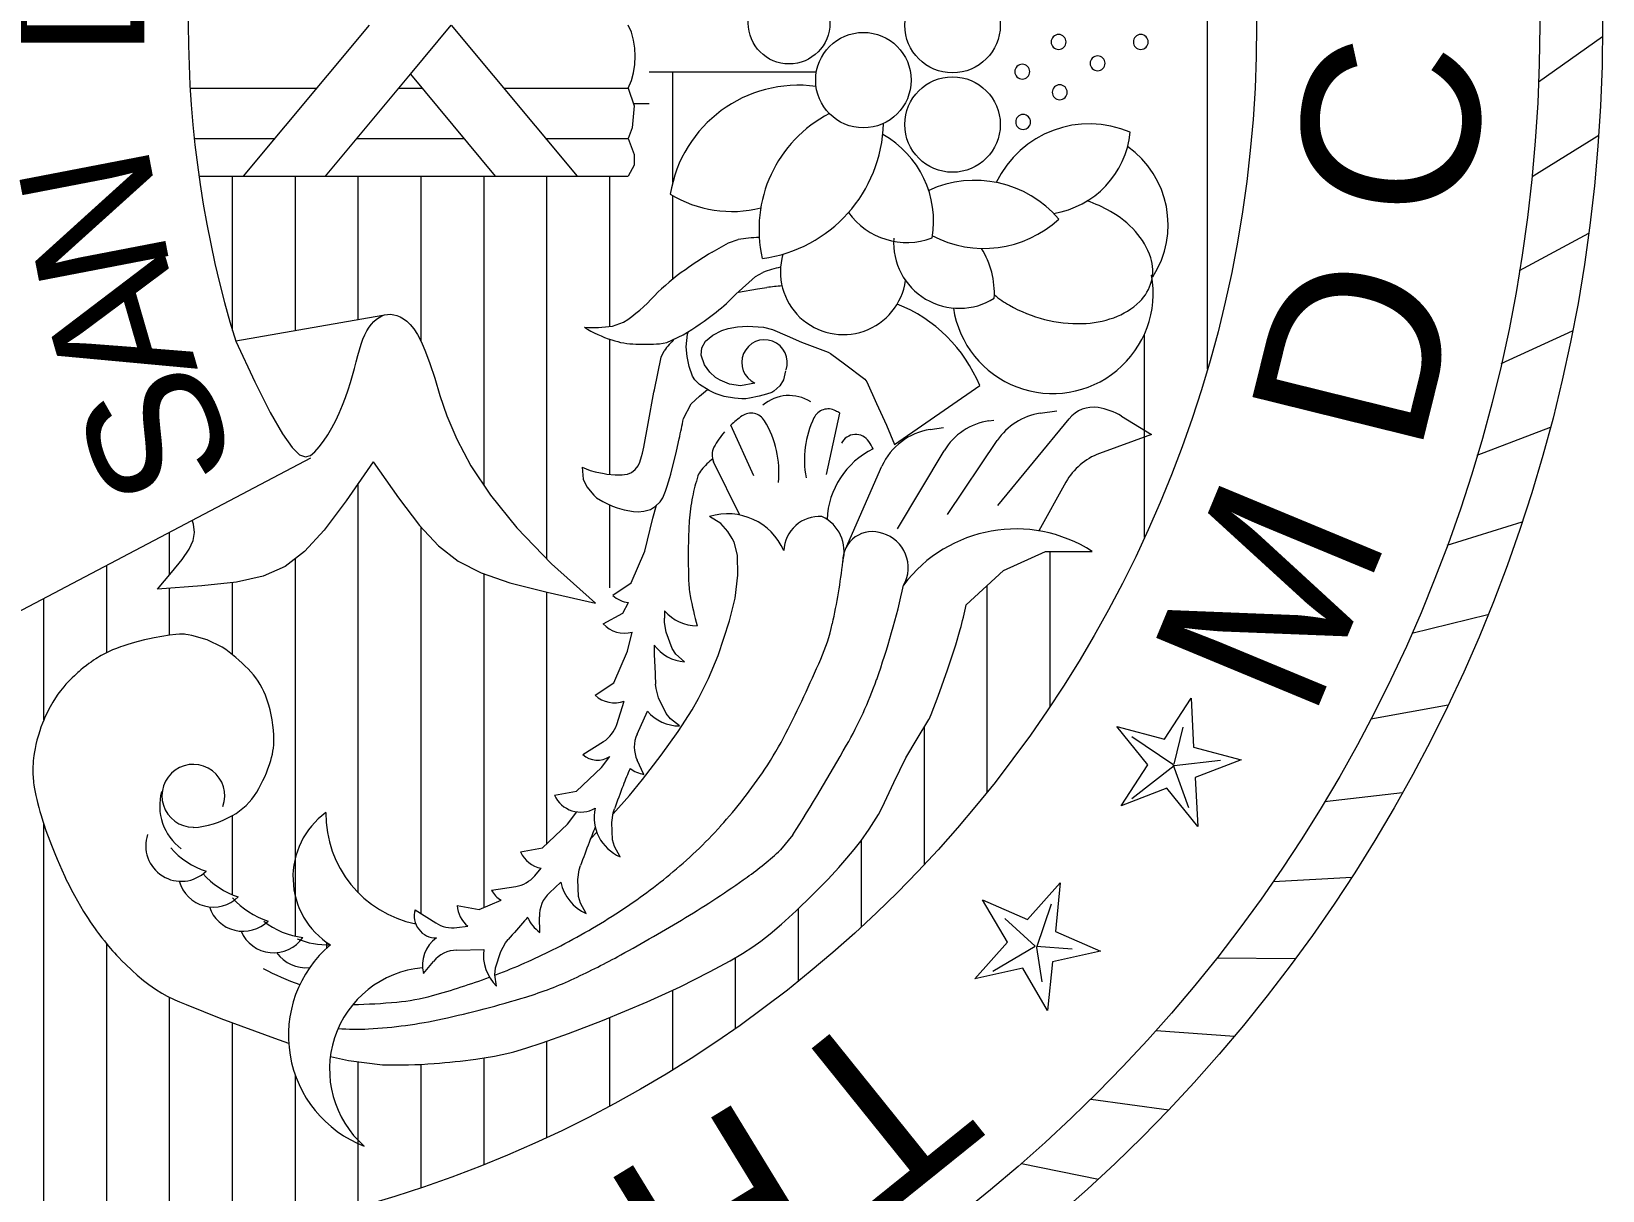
# Model space of a CAD drawing. Header units: inches. Extents: x -3905 to 10892, y 1064 to 9590.
# Drawn here: x 2168.037 to 2168.777, y 6464.645 to 6465.191 of the extents above; entities that cross this region are included whole.
import ezdxf
from ezdxf.enums import TextEntityAlignment as Align

# ---------------------------------------------------------------- set-up
doc = ezdxf.new("R2010")
doc.units = ezdxf.units.IN
doc.header["$MEASUREMENT"] = 0
doc.layers.add('_CoSD_TB', color=7, linetype='Continuous', lineweight=0)
doc.styles.add('CoSD TITLE', font='arial.ttf')

msp = doc.modelspace()

# ---------------------------------------------------------------- linework, layer by layer
at = {"layer": '_CoSD_TB', "color": 1, "linetype": 'Continuous'}
for p, q in [((2168.5912, 6465.03163), (2168.5912, 6465.35589)), ((2168.74724, 6465.16701), (2168.77736, 6465.18848)), ((2168.33933, 6465.11967), (2168.33933, 6465.17154)), ((2168.74416, 6465.12244), (2168.77557, 6465.14198)), ((2168.13192, 6465.04987), (2168.13192, 6465.12265)), ((2168.16155, 6465.04977), (2168.16155, 6465.12265)), ((2168.19118, 6465.05492), (2168.19118, 6465.12265)), ((2168.22081, 6465.04466), (2168.22081, 6465.12265)), ((2168.25044, 6464.97682), (2168.25044, 6465.12265)), ((2168.28007, 6464.94218), (2168.28007, 6465.12265)), ((2168.3097, 6465.05177), (2168.3097, 6465.12265)), ((2168.33933, 6465.07413), (2168.33933, 6465.11346)), ((2168.35783, 6465.08679), (2168.36565, 6465.09128)), ((2168.36565, 6465.09128), (2168.3701, 6465.09279)), ((2168.73829, 6465.07815), (2168.77086, 6465.09569)), ((2168.37827, 6465.07538), (2168.38177, 6465.07727)), ((2168.36905, 6465.06699), (2168.37827, 6465.07538)), ((2168.37025, 6465.06795), (2168.37924, 6465.06954)), ((2168.37924, 6465.06954), (2168.38366, 6465.07018)), ((2168.37005, 6465.0679), (2168.37025, 6465.06795)), ((2168.31092, 6465.05192), (2168.31613, 6465.05383)), ((2168.33652, 6465.04429), (2168.34425, 6465.04783)), ((2168.34566, 6465.04226), (2168.34625, 6465.04813)), ((2168.34625, 6465.04813), (2168.34673, 6465.04938)), ((2168.35483, 6465.04485), (2168.35827, 6465.04767)), ((2168.35827, 6465.04767), (2168.36249, 6465.04984)), ((2168.36249, 6465.04984), (2168.36541, 6465.05085)), ((2168.36541, 6465.05085), (2168.36976, 6465.05164)), ((2168.36976, 6465.05164), (2168.37457, 6465.05193)), ((2168.37457, 6465.05193), (2168.38203, 6465.05144)), ((2168.38203, 6465.05144), (2168.38638, 6465.05034)), ((2168.38638, 6465.05034), (2168.39321, 6465.04738)), ((2168.39321, 6465.04738), (2168.40004, 6465.04442)), ((2168.56156, 6464.95236), (2168.56156, 6465.04821)), ((2168.72964, 6465.03432), (2168.76325, 6465.04978)), ((2168.3097, 6464.98214), (2168.3097, 6465.04575)), ((2168.33311, 6465.04367), (2168.33652, 6465.04429)), ((2168.3339, 6465.03737), (2168.33528, 6465.04034)), ((2168.33933, 6465.04512), (2168.33933, 6465.04558)), ((2168.34607, 6465.03774), (2168.34566, 6465.04226)), ((2168.35265, 6465.03823), (2168.35298, 6465.04175)), ((2168.35298, 6465.04175), (2168.35483, 6465.04485)), ((2168.40004, 6465.04442), (2168.40626, 6465.04204)), ((2168.40626, 6465.04204), (2168.41247, 6465.03966)), ((2168.41247, 6465.03966), (2168.41358, 6465.039)), ((2168.41358, 6465.039), (2168.42031, 6465.03425)), ((2168.3323, 6465.0297), (2168.3339, 6465.03737)), ((2168.34707, 6465.03302), (2168.34607, 6465.03774)), ((2168.34865, 6465.02842), (2168.34707, 6465.03302)), ((2168.3543, 6465.03374), (2168.35265, 6465.03823)), ((2168.35687, 6465.03022), (2168.3543, 6465.03374)), ((2168.42031, 6465.03425), (2168.4299, 6465.02691)), ((2168.3307, 6465.02203), (2168.3323, 6465.0297)), ((2168.34972, 6465.0266), (2168.34865, 6465.02842)), ((2168.35194, 6465.02446), (2168.34972, 6465.0266)), ((2168.35642, 6465.02169), (2168.35194, 6465.02446)), ((2168.3595, 6465.02782), (2168.35687, 6465.03022)), ((2168.36164, 6465.02655), (2168.3595, 6465.02782)), ((2168.36611, 6465.02465), (2168.36164, 6465.02655)), ((2168.3713, 6465.02382), (2168.36611, 6465.02465)), ((2168.37802, 6465.02512), (2168.3713, 6465.02382)), ((2168.38973, 6465.02385), (2168.38701, 6465.02133)), ((2168.39154, 6465.02665), (2168.38973, 6465.02385)), ((2168.39251, 6465.03089), (2168.39154, 6465.02665)), ((2168.4299, 6465.02691), (2168.4308, 6465.02573)), ((2168.4308, 6465.02573), (2168.43539, 6465.01555)), ((2168.44385, 6464.99628), (2168.48395, 6465.02393)), ((2168.32769, 6465.00613), (2168.33037, 6465.02082)), ((2168.33037, 6465.02082), (2168.3307, 6465.02203)), ((2168.34804, 6465.01534), (2168.35192, 6465.01902)), ((2168.35192, 6465.01902), (2168.35574, 6465.0221)), ((2168.35906, 6465.02037), (2168.35642, 6465.02169)), ((2168.36021, 6465.01988), (2168.35906, 6465.02037)), ((2168.36354, 6465.01887), (2168.36021, 6465.01988)), ((2168.3684, 6465.01801), (2168.36354, 6465.01887)), ((2168.37193, 6465.01769), (2168.3684, 6465.01801)), ((2168.37369, 6465.01772), (2168.37193, 6465.01769)), ((2168.37546, 6465.01797), (2168.37369, 6465.01772)), ((2168.38004, 6465.01894), (2168.37546, 6465.01797)), ((2168.38356, 6465.01989), (2168.38004, 6465.01894)), ((2168.38603, 6465.02075), (2168.38356, 6465.01989)), ((2168.38701, 6465.02133), (2168.38603, 6465.02075)), ((2168.34434, 6465.00841), (2168.34804, 6465.01534)), ((2168.41177, 6464.98211), (2168.418, 6465.01097)), ((2168.43539, 6465.01555), (2168.43997, 6465.00538)), ((2168.51246, 6465.0109), (2168.52022, 6465.01204)), ((2168.55077, 6465.00955), (2168.56489, 6465.00088)), ((2168.32575, 6464.99499), (2168.32769, 6465.00613)), ((2168.37759, 6464.98148), (2168.36663, 6465.00528)), ((2168.43997, 6465.00538), (2168.44385, 6464.99628)), ((2168.46066, 6465.00326), (2168.4669, 6465.00418)), ((2168.48828, 6465.00733), (2168.49064, 6465.00768)), ((2168.49246, 6464.96748), (2168.52606, 6465.00836)), ((2168.71826, 6464.99112), (2168.75277, 6465.00443)), ((2168.32511, 6464.99215), (2168.32575, 6464.99499)), ((2168.34107, 6464.99305), (2168.34239, 6464.99884)), ((2168.46877, 6464.96327), (2168.49219, 6464.99811)), ((2168.56489, 6465.00088), (2168.54033, 6464.99194)), ((2168.32297, 6464.98612), (2168.3238, 6464.98784)), ((2168.3238, 6464.98784), (2168.32467, 6464.9905)), ((2168.32467, 6464.9905), (2168.32511, 6464.99215)), ((2168.33846, 6464.98227), (2168.34107, 6464.99305)), ((2168.37098, 6464.96295), (2168.3586, 6464.98811)), ((2168.44517, 6464.95651), (2168.46719, 6464.99325)), ((2168.29662, 6464.98545), (2168.2972, 6464.97992)), ((2168.29662, 6464.98545), (2168.3004, 6464.98393)), ((2168.2972, 6464.97992), (2168.29888, 6464.9763)), ((2168.3004, 6464.98393), (2168.30275, 6464.98328)), ((2168.30275, 6464.98328), (2168.30695, 6464.98248)), ((2168.30695, 6464.98248), (2168.30827, 6464.98227)), ((2168.30827, 6464.98227), (2168.31226, 6464.98192)), ((2168.31226, 6464.98192), (2168.31557, 6464.98192)), ((2168.31557, 6464.98192), (2168.31664, 6464.98203)), ((2168.31664, 6464.98203), (2168.31798, 6464.98227)), ((2168.31798, 6464.98227), (2168.31986, 6464.983)), ((2168.31986, 6464.983), (2168.3216, 6464.98437)), ((2168.3216, 6464.98437), (2168.32297, 6464.98612)), ((2168.33674, 6464.97656), (2168.33801, 6464.98065)), ((2168.33801, 6464.98065), (2168.33846, 6464.98227)), ((2168.42064, 6464.94697), (2168.43788, 6464.98594)), ((2168.19118, 6464.78501), (2168.19118, 6464.97795)), ((2168.29888, 6464.9763), (2168.3021, 6464.97228)), ((2168.3021, 6464.97228), (2168.30341, 6464.97114)), ((2168.33458, 6464.97114), (2168.33593, 6464.97428)), ((2168.33593, 6464.97428), (2168.33674, 6464.97656)), ((2168.52457, 6464.97849), (2168.5118, 6464.95553)), ((2168.30341, 6464.97114), (2168.30641, 6464.96931)), ((2168.30641, 6464.96931), (2168.30863, 6464.96819)), ((2168.30863, 6464.96819), (2168.31097, 6464.96719)), ((2168.3097, 6464.92869), (2168.3097, 6464.96773)), ((2168.31097, 6464.96719), (2168.31312, 6464.96637)), ((2168.31312, 6464.96637), (2168.31649, 6464.9654)), ((2168.31649, 6464.9654), (2168.32077, 6464.96467)), ((2168.32077, 6464.96467), (2168.32296, 6464.96456)), ((2168.32296, 6464.96456), (2168.32575, 6464.96478)), ((2168.32575, 6464.96478), (2168.32878, 6464.9656)), ((2168.32878, 6464.9656), (2168.33128, 6464.9671)), ((2168.32989, 6464.96148), (2168.33175, 6464.96767)), ((2168.33128, 6464.9671), (2168.33334, 6464.96916)), ((2168.33334, 6464.96916), (2168.33458, 6464.97114)), ((2168.22081, 6464.77521), (2168.22081, 6464.95727)), ((2168.32622, 6464.94596), (2168.32989, 6464.96148)), ((2168.7042, 6464.94872), (2168.73947, 6464.95984)), ((2168.10229, 6464.9348), (2168.10229, 6464.95493)), ((2168.16155, 6464.76459), (2168.16155, 6464.94243)), ((2168.31978, 6464.931), (2168.32622, 6464.94596)), ((2168.51712, 6464.87289), (2168.51712, 6464.94581)), ((2168.07266, 6464.89814), (2168.07266, 6464.93932)), ((2168.25044, 6464.77817), (2168.25044, 6464.9352)), ((2168.10229, 6464.90639), (2168.10229, 6464.92847)), ((2168.13192, 6464.89707), (2168.13192, 6464.93121)), ((2168.31104, 6464.92515), (2168.31978, 6464.931)), ((2168.48749, 6464.83243), (2168.48749, 6464.92972)), ((2168.04303, 6464.8665), (2168.04303, 6464.9237)), ((2168.28007, 6464.80816), (2168.28007, 6464.92664)), ((2168.31577, 6464.91675), (2168.31848, 6464.92173)), ((2168.30654, 6464.91172), (2168.31577, 6464.91675)), ((2168.33539, 6464.91233), (2168.33539, 6464.91434)), ((2168.68749, 6464.90729), (2168.7234, 6464.91617)), ((2168.318, 6464.89886), (2168.32014, 6464.90783)), ((2168.33616, 6464.9078), (2168.33539, 6464.91233)), ((2168.33906, 6464.90017), (2168.33616, 6464.9078)), ((2168.31153, 6464.88392), (2168.318, 6464.89886)), ((2168.34085, 6464.89747), (2168.33906, 6464.90017)), ((2168.34485, 6464.89376), (2168.34085, 6464.89747)), ((2168.30278, 6464.87808), (2168.31153, 6464.88392)), ((2168.33147, 6464.88127), (2168.33128, 6464.88327)), ((2168.33264, 6464.87683), (2168.33147, 6464.88127)), ((2168.33621, 6464.86949), (2168.33264, 6464.87683)), ((2168.31295, 6464.86433), (2168.31643, 6464.87533)), ((2168.32253, 6464.85974), (2168.32737, 6464.87052)), ((2168.33823, 6464.86696), (2168.33621, 6464.86949)), ((2168.66822, 6464.86698), (2168.70461, 6464.87359)), ((2168.34255, 6464.86362), (2168.33823, 6464.86696)), ((2168.45786, 6464.79829), (2168.45786, 6464.86309)), ((2168.5755, 6464.84564), (2168.57986, 6464.86305)), ((2168.29695, 6464.85016), (2168.30668, 6464.85624)), ((2168.55557, 6464.8587), (2168.57488, 6464.84564)), ((2168.30579, 6464.84408), (2168.30962, 6464.84924)), ((2168.32567, 6464.84079), (2168.32259, 6464.84746)), ((2168.5755, 6464.84502), (2168.59731, 6464.84751)), ((2168.29396, 6464.83288), (2168.30579, 6464.84408)), ((2168.55557, 6464.82948), (2168.5755, 6464.84502)), ((2168.57488, 6464.84564), (2168.58236, 6464.82512)), ((2168.28363, 6464.83095), (2168.29396, 6464.83288)), ((2168.64645, 6464.82797), (2168.68319, 6464.83228)), ((2168.31126, 6464.82261), (2168.31187, 6464.82452)), ((2168.04303, 6464.62151), (2168.04303, 6464.81747)), ((2168.13192, 6464.78408), (2168.13192, 6464.82142)), ((2168.27797, 6464.80617), (2168.28979, 6464.81737)), ((2168.28979, 6464.81737), (2168.29409, 6464.82316)), ((2168.31059, 6464.81806), (2168.31126, 6464.82261)), ((2168.31099, 6464.80991), (2168.31059, 6464.81806)), ((2168.31185, 6464.80679), (2168.31099, 6464.80991)), ((2168.39587, 6464.81225), (2168.39002, 6464.8052)), ((2168.42823, 6464.76892), (2168.42823, 6464.80986)), ((2168.26763, 6464.80424), (2168.27797, 6464.80617)), ((2168.31451, 6464.80202), (2168.31185, 6464.80679)), ((2168.27429, 6464.79303), (2168.27734, 6464.79657)), ((2168.29459, 6464.79135), (2168.29526, 6464.7959)), ((2168.29526, 6464.7959), (2168.29588, 6464.79781)), ((2168.254, 6464.78629), (2168.26534, 6464.78805)), ((2168.28129, 6464.78504), (2168.28665, 6464.78998)), ((2168.29499, 6464.7832), (2168.29459, 6464.79135)), ((2168.62228, 6464.7904), (2168.65922, 6464.79239)), ((2168.24808, 6464.77719), (2168.25848, 6464.78152)), ((2168.29585, 6464.78008), (2168.29499, 6464.7832)), ((2168.29852, 6464.77531), (2168.29585, 6464.78008)), ((2168.51757, 6464.77973), (2168.51071, 6464.75921)), ((2168.21799, 6464.77701), (2168.22766, 6464.77084)), ((2168.23773, 6464.77907), (2168.24808, 6464.77719)), ((2168.27673, 6464.76638), (2168.27652, 6464.77372)), ((2168.3986, 6464.74341), (2168.3986, 6464.77757)), ((2168.51009, 6464.75984), (2168.49576, 6464.77289)), ((2168.23766, 6464.76865), (2168.24279, 6464.76936)), ((2168.07266, 6464.62151), (2168.07266, 6464.76096)), ((2168.17636, 6464.75901), (2168.17636, 6464.76163)), ((2168.23763, 6464.75803), (2168.25033, 6464.7583)), ((2168.25581, 6464.74966), (2168.25834, 6464.75742)), ((2168.25834, 6464.75742), (2168.26059, 6464.76144)), ((2168.26059, 6464.76144), (2168.26184, 6464.763)), ((2168.49016, 6464.74802), (2168.51009, 6464.75984)), ((2168.51071, 6464.75984), (2168.52753, 6464.75859)), ((2168.51071, 6464.75921), (2168.51321, 6464.74305)), ((2168.22186, 6464.74705), (2168.22656, 6464.75269)), ((2168.36896, 6464.72112), (2168.36896, 6464.75453)), ((2168.5958, 6464.75442), (2168.63279, 6464.75409)), ((2168.2555, 6464.74644), (2168.25581, 6464.74966)), ((2168.25629, 6464.74104), (2168.2555, 6464.74644)), ((2168.10229, 6464.62151), (2168.10229, 6464.73583)), ((2168.33933, 6464.70162), (2168.33933, 6464.73922)), ((2168.13192, 6464.62388), (2168.13192, 6464.72378)), ((2168.3097, 6464.68458), (2168.3097, 6464.72632)), ((2168.28007, 6464.66976), (2168.28007, 6464.71515)), ((2168.56711, 6464.72017), (2168.604, 6464.71752)), ((2168.25044, 6464.65699), (2168.25044, 6464.7072)), ((2168.16155, 6464.62963), (2168.16155, 6464.69892)), ((2168.19118, 6464.63702), (2168.19118, 6464.70541)), ((2168.22081, 6464.64611), (2168.22081, 6464.7042)), ((2168.53632, 6464.6878), (2168.57298, 6464.68284)), ((2168.50357, 6464.65742), (2168.53984, 6464.65017))]:
    msp.add_line(p, q, dxfattribs=at)
at = {"layer": '_CoSD_TB', "color": 1}
for p, q in [((2168.13717, 6465.12265), (2168.19643, 6465.19376)), ((2168.21571, 6465.17062), (2168.235, 6465.19376)), ((2168.235, 6465.19376), (2168.29426, 6465.12265)), ((2168.31982, 6465.19038), (2168.31837, 6465.19376)), ((2168.32085, 6465.18676), (2168.31982, 6465.19038)), ((2168.32147, 6465.18296), (2168.32085, 6465.18676)), ((2168.32168, 6465.17908), (2168.32147, 6465.18296)), ((2168.32085, 6465.17134), (2168.32147, 6465.17518)), ((2168.32147, 6465.17518), (2168.32168, 6465.17908)), ((2168.17574, 6465.12265), (2168.21571, 6465.17062)), ((2168.21571, 6465.17062), (2168.25569, 6465.12265)), ((2168.31837, 6465.16413), (2168.31982, 6465.16763)), ((2168.31982, 6465.16763), (2168.32085, 6465.17134)), ((2168.40698, 6465.17154), (2168.32829, 6465.17154)), ((2168.11198, 6465.16413), (2168.17174, 6465.16413)), ((2168.21031, 6465.16413), (2168.22112, 6465.16413)), ((2168.25969, 6465.16413), (2168.31837, 6465.16413)), ((2168.31837, 6465.16413), (2168.32109, 6465.15572)), ((2168.32109, 6465.15572), (2168.32024, 6465.14539)), ((2168.32829, 6465.15673), (2168.32076, 6465.15673)), ((2168.32024, 6465.14539), (2168.31837, 6465.14043)), ((2168.11392, 6465.14043), (2168.15198, 6465.14043)), ((2168.19055, 6465.14043), (2168.24087, 6465.14043)), ((2168.27945, 6465.14043), (2168.31837, 6465.14043)), ((2168.31837, 6465.14043), (2168.32109, 6465.13284)), ((2168.32109, 6465.12774), (2168.31837, 6465.12265)), ((2168.32109, 6465.13284), (2168.32109, 6465.12774)), ((2168.11611, 6465.12265), (2168.31837, 6465.12265)), ((2168.20278, 6465.05693), (2168.13342, 6465.04488)), ((2168.19738, 6465.05289), (2168.19853, 6465.05416)), ((2168.19853, 6465.05416), (2168.19973, 6465.05522)), ((2168.19973, 6465.05522), (2168.20098, 6465.05608)), ((2168.20098, 6465.05608), (2168.20227, 6465.05675)), ((2168.20227, 6465.05675), (2168.20361, 6465.05722)), ((2168.20361, 6465.05722), (2168.205, 6465.05749)), ((2168.205, 6465.05749), (2168.20642, 6465.05754)), ((2168.20642, 6465.05754), (2168.20788, 6465.05737)), ((2168.20788, 6465.05737), (2168.20937, 6465.05698)), ((2168.20937, 6465.05698), (2168.2109, 6465.05635)), ((2168.2109, 6465.05635), (2168.21245, 6465.05547)), ((2168.21245, 6465.05547), (2168.21403, 6465.05433)), ((2168.21403, 6465.05433), (2168.21565, 6465.05279)), ((2168.19335, 6465.04575), (2168.19428, 6465.04786)), ((2168.19428, 6465.04786), (2168.19526, 6465.04975)), ((2168.19526, 6465.04975), (2168.19629, 6465.05143)), ((2168.19629, 6465.05143), (2168.19738, 6465.05289)), ((2168.21565, 6465.05279), (2168.21733, 6465.05073)), ((2168.21733, 6465.05073), (2168.21908, 6465.04799)), ((2168.21908, 6465.04799), (2168.22093, 6465.04443)), ((2168.13342, 6465.04488), (2168.1424, 6465.02565)), ((2168.19091, 6465.03811), (2168.19169, 6465.04087)), ((2168.19169, 6465.04087), (2168.19249, 6465.04342)), ((2168.19249, 6465.04342), (2168.19335, 6465.04575)), ((2168.22093, 6465.04443), (2168.22288, 6465.03993)), ((2168.22288, 6465.03993), (2168.22496, 6465.03432)), ((2168.18847, 6465.02879), (2168.18934, 6465.03205)), ((2168.18934, 6465.03205), (2168.19014, 6465.03516)), ((2168.19014, 6465.03516), (2168.19091, 6465.03811)), ((2168.22496, 6465.03432), (2168.22719, 6465.02748)), ((2168.1424, 6465.02565), (2168.14966, 6465.01132)), ((2168.18644, 6465.0219), (2168.18752, 6465.0254)), ((2168.18752, 6465.0254), (2168.18847, 6465.02879)), ((2168.22719, 6465.02748), (2168.22967, 6465.01929)), ((2168.18381, 6465.01468), (2168.18521, 6465.01832)), ((2168.18521, 6465.01832), (2168.18644, 6465.0219)), ((2168.22967, 6465.01929), (2168.23293, 6465.00969)), ((2168.14966, 6465.01132), (2168.15543, 6465.00126)), ((2168.18054, 6465.00745), (2168.18224, 6465.01103)), ((2168.18224, 6465.01103), (2168.18381, 6465.01468)), ((2168.23293, 6465.00969), (2168.23757, 6464.99867)), ((2168.17682, 6465.00073), (2168.17872, 6465.004)), ((2168.17872, 6465.004), (2168.18054, 6465.00745)), ((2168.15543, 6465.00126), (2168.15998, 6464.99484)), ((2168.15998, 6464.99484), (2168.16354, 6464.99141)), ((2168.17078, 6464.99275), (2168.17282, 6464.99505)), ((2168.17282, 6464.99505), (2168.17484, 6464.99773)), ((2168.17484, 6464.99773), (2168.17682, 6465.00073)), ((2168.23757, 6464.99867), (2168.24421, 6464.98621)), ((2168.00914, 6464.90585), (2168.16881, 6464.98999)), ((2168.16354, 6464.99141), (2168.16636, 6464.99035)), ((2168.16636, 6464.99035), (2168.16869, 6464.991)), ((2168.16869, 6464.991), (2168.17078, 6464.99275)), ((2168.19819, 6464.98806), (2168.18542, 6464.96966)), ((2168.19819, 6464.98806), (2168.21018, 6464.97107)), ((2168.24421, 6464.98621), (2168.25345, 6464.97229)), ((2168.25345, 6464.97229), (2168.26592, 6464.95688)), ((2168.18542, 6464.96966), (2168.17506, 6464.95579)), ((2168.21018, 6464.97107), (2168.22003, 6464.95812)), ((2168.11348, 6464.95871), (2168.11287, 6464.96051)), ((2168.11403, 6464.95477), (2168.11348, 6464.95871)), ((2168.22003, 6464.95812), (2168.22897, 6464.94842)), ((2168.36195, 6464.95894), (2168.35669, 6464.96233)), ((2168.36527, 6464.95525), (2168.36195, 6464.95894)), ((2168.11155, 6464.94694), (2168.11344, 6464.95101)), ((2168.11344, 6464.95101), (2168.11403, 6464.95477)), ((2168.17506, 6464.95579), (2168.1659, 6464.94573)), ((2168.26592, 6464.95688), (2168.28221, 6464.93996)), ((2168.36733, 6464.95192), (2168.36527, 6464.95525)), ((2168.36819, 6464.9502), (2168.36733, 6464.95192)), ((2168.3698, 6464.94413), (2168.36819, 6464.9502)), ((2168.1082, 6464.94207), (2168.11155, 6464.94694)), ((2168.1659, 6464.94573), (2168.15675, 6464.93879)), ((2168.22897, 6464.94842), (2168.23822, 6464.9412)), ((2168.37003, 6464.93459), (2168.3698, 6464.94413)), ((2168.49515, 6464.93679), (2168.51493, 6464.94581)), ((2168.51493, 6464.94581), (2168.53695, 6464.94581)), ((2168.09655, 6464.92805), (2168.10325, 6464.93594)), ((2168.10325, 6464.93594), (2168.1082, 6464.94207)), ((2168.15675, 6464.93879), (2168.14644, 6464.93425)), ((2168.23822, 6464.9412), (2168.24902, 6464.93568)), ((2168.24902, 6464.93568), (2168.26259, 6464.93108)), ((2168.28221, 6464.93996), (2168.30295, 6464.92151)), ((2168.47761, 6464.9206), (2168.49515, 6464.93679)), ((2168.11753, 6464.92958), (2168.09655, 6464.92805)), ((2168.13376, 6464.93141), (2168.11753, 6464.92958)), ((2168.14644, 6464.93425), (2168.13376, 6464.93141)), ((2168.26259, 6464.93108), (2168.28016, 6464.92662)), ((2168.3687, 6464.92387), (2168.37003, 6464.93459)), ((2168.28016, 6464.92662), (2168.30295, 6464.92151)), ((2168.36614, 6464.9131), (2168.3687, 6464.92387)), ((2168.36076, 6464.89677), (2168.36614, 6464.9131)), ((2168.09869, 6464.90582), (2168.09504, 6464.90516)), ((2168.10221, 6464.90638), (2168.09869, 6464.90582)), ((2168.10524, 6464.90674), (2168.10221, 6464.90638)), ((2168.10703, 6464.90687), (2168.10524, 6464.90674)), ((2168.10833, 6464.90687), (2168.10703, 6464.90687)), ((2168.1093, 6464.90682), (2168.10833, 6464.90687)), ((2168.10994, 6464.90675), (2168.1093, 6464.90682)), ((2168.11111, 6464.90655), (2168.10994, 6464.90675)), ((2168.11284, 6464.90617), (2168.11111, 6464.90655)), ((2168.12001, 6464.90416), (2168.11284, 6464.90617)), ((2168.47269, 6464.90184), (2168.47479, 6464.909)), ((2168.07251, 6464.89806), (2168.07125, 6464.89742)), ((2168.0739, 6464.89873), (2168.07251, 6464.89806)), ((2168.07544, 6464.89942), (2168.0739, 6464.89873)), ((2168.07685, 6464.89999), (2168.07544, 6464.89942)), ((2168.07803, 6464.90045), (2168.07685, 6464.89999)), ((2168.07911, 6464.90084), (2168.07803, 6464.90045)), ((2168.08025, 6464.90124), (2168.07911, 6464.90084)), ((2168.0821, 6464.90185), (2168.08025, 6464.90124)), ((2168.08461, 6464.90262), (2168.0821, 6464.90185)), ((2168.08744, 6464.90341), (2168.08461, 6464.90262)), ((2168.09053, 6464.9042), (2168.08744, 6464.90341)), ((2168.09284, 6464.90472), (2168.09053, 6464.9042)), ((2168.09504, 6464.90516), (2168.09284, 6464.90472)), ((2168.1271, 6464.90072), (2168.12001, 6464.90416)), ((2168.46884, 6464.89004), (2168.47269, 6464.90184)), ((2168.0616, 6464.89093), (2168.06049, 6464.89002)), ((2168.06313, 6464.89212), (2168.0616, 6464.89093)), ((2168.06424, 6464.89297), (2168.06313, 6464.89212)), ((2168.06529, 6464.89373), (2168.06424, 6464.89297)), ((2168.06645, 6464.89454), (2168.06529, 6464.89373)), ((2168.06756, 6464.89527), (2168.06645, 6464.89454)), ((2168.06838, 6464.89578), (2168.06756, 6464.89527)), ((2168.0692, 6464.89628), (2168.06838, 6464.89578)), ((2168.07008, 6464.89678), (2168.0692, 6464.89628)), ((2168.07125, 6464.89742), (2168.07008, 6464.89678)), ((2168.35624, 6464.886), (2168.36076, 6464.89677)), ((2168.05348, 6464.88333), (2168.05242, 6464.88209)), ((2168.05447, 6464.88441), (2168.05348, 6464.88333)), ((2168.05512, 6464.88509), (2168.05447, 6464.88441)), ((2168.05632, 6464.88627), (2168.05512, 6464.88509)), ((2168.05742, 6464.8873), (2168.05632, 6464.88627)), ((2168.05907, 6464.8888), (2168.05742, 6464.8873)), ((2168.05968, 6464.88934), (2168.05907, 6464.8888)), ((2168.06049, 6464.89002), (2168.05968, 6464.88934)), ((2168.35153, 6464.87656), (2168.35624, 6464.886)), ((2168.4644, 6464.87763), (2168.46884, 6464.89004)), ((2168.04859, 6464.87692), (2168.04731, 6464.87487)), ((2168.0497, 6464.87855), (2168.04859, 6464.87692)), ((2168.05092, 6464.8802), (2168.0497, 6464.87855)), ((2168.05242, 6464.88209), (2168.05092, 6464.8802)), ((2168.34851, 6464.87121), (2168.35153, 6464.87656)), ((2168.46102, 6464.869), (2168.4644, 6464.87763)), ((2168.57092, 6464.85734), (2168.58353, 6464.87673)), ((2168.58353, 6464.87673), (2168.58473, 6464.85363)), ((2168.04425, 6464.86919), (2168.04355, 6464.8677)), ((2168.04495, 6464.87061), (2168.04425, 6464.86919)), ((2168.04605, 6464.87265), (2168.04495, 6464.87061)), ((2168.04731, 6464.87487), (2168.04605, 6464.87265)), ((2168.3419, 6464.86093), (2168.34851, 6464.87121)), ((2168.46008, 6464.86679), (2168.46102, 6464.869)), ((2168.04111, 6464.86132), (2168.04046, 6464.85923)), ((2168.0417, 6464.86307), (2168.04111, 6464.86132)), ((2168.04237, 6464.86487), (2168.0417, 6464.86307)), ((2168.04298, 6464.86639), (2168.04237, 6464.86487)), ((2168.04355, 6464.8677), (2168.04298, 6464.86639)), ((2168.45452, 6464.8576), (2168.45997, 6464.86658)), ((2168.45997, 6464.86658), (2168.46008, 6464.86679)), ((2168.56313, 6464.84535), (2168.54858, 6464.86334)), ((2168.54858, 6464.86334), (2168.57092, 6464.85734)), ((2168.03929, 6464.85489), (2168.03889, 6464.85305)), ((2168.03981, 6464.85695), (2168.03929, 6464.85489)), ((2168.04046, 6464.85923), (2168.03981, 6464.85695)), ((2168.33392, 6464.84979), (2168.3419, 6464.86093)), ((2168.44906, 6464.84862), (2168.45452, 6464.8576)), ((2168.58473, 6464.85363), (2168.60707, 6464.84763)), ((2168.03804, 6464.84714), (2168.03795, 6464.84596)), ((2168.03816, 6464.8484), (2168.03804, 6464.84714)), ((2168.03833, 6464.84976), (2168.03816, 6464.8484)), ((2168.03859, 6464.85144), (2168.03833, 6464.84976)), ((2168.03889, 6464.85305), (2168.03859, 6464.85144)), ((2168.32506, 6464.83832), (2168.33392, 6464.84979)), ((2168.44356, 6464.8369), (2168.44906, 6464.84862)), ((2168.60707, 6464.84763), (2168.58547, 6464.83935)), ((2168.03788, 6464.84443), (2168.03786, 6464.84303)), ((2168.03786, 6464.84303), (2168.03787, 6464.8417)), ((2168.03787, 6464.8417), (2168.03791, 6464.84073)), ((2168.03795, 6464.84596), (2168.03788, 6464.84443)), ((2168.03791, 6464.84073), (2168.03797, 6464.83966)), ((2168.03797, 6464.83966), (2168.03804, 6464.83875)), ((2168.55052, 6464.82596), (2168.56313, 6464.84535)), ((2168.58547, 6464.83935), (2168.58667, 6464.81625)), ((2168.03804, 6464.83875), (2168.03812, 6464.83797)), ((2168.03812, 6464.83797), (2168.03822, 6464.83704)), ((2168.03822, 6464.83704), (2168.03841, 6464.83566)), ((2168.03841, 6464.83566), (2168.03868, 6464.83403)), ((2168.03868, 6464.83403), (2168.03898, 6464.83243)), ((2168.03898, 6464.83243), (2168.03931, 6464.83084)), ((2168.31899, 6464.83091), (2168.32506, 6464.83832)), ((2168.43805, 6464.82517), (2168.44356, 6464.8369)), ((2168.57212, 6464.83424), (2168.55052, 6464.82596)), ((2168.58667, 6464.81625), (2168.57212, 6464.83424)), ((2168.03931, 6464.83084), (2168.03975, 6464.82893)), ((2168.03975, 6464.82893), (2168.04008, 6464.82756)), ((2168.04008, 6464.82756), (2168.0407, 6464.82517)), ((2168.0407, 6464.82517), (2168.04121, 6464.82339)), ((2168.12743, 6464.82571), (2168.12741, 6464.8257)), ((2168.3112, 6464.82221), (2168.31899, 6464.83091)), ((2168.43628, 6464.82187), (2168.43805, 6464.82517)), ((2168.04121, 6464.82339), (2168.04176, 6464.82149)), ((2168.04176, 6464.82149), (2168.0426, 6464.81877)), ((2168.0426, 6464.81877), (2168.04321, 6464.8169)), ((2168.04321, 6464.8169), (2168.04388, 6464.81491)), ((2168.43188, 6464.81503), (2168.43628, 6464.82187)), ((2168.04388, 6464.81491), (2168.04451, 6464.81313)), ((2168.04451, 6464.81313), (2168.04511, 6464.81146)), ((2168.04511, 6464.81146), (2168.04666, 6464.80738)), ((2168.30089, 6464.81069), (2168.30351, 6464.81362)), ((2168.4248, 6464.80538), (2168.4279, 6464.8094)), ((2168.4279, 6464.8094), (2168.43188, 6464.81503)), ((2168.04666, 6464.80738), (2168.04817, 6464.80359)), ((2168.04817, 6464.80359), (2168.04932, 6464.8008)), ((2168.42139, 6464.80128), (2168.4248, 6464.80538)), ((2168.04932, 6464.8008), (2168.05037, 6464.79832)), ((2168.05037, 6464.79832), (2168.05147, 6464.79582)), ((2168.05147, 6464.79582), (2168.05289, 6464.79271)), ((2168.41247, 6464.79147), (2168.41761, 6464.79699)), ((2168.41761, 6464.79699), (2168.42139, 6464.80128)), ((2168.05289, 6464.79271), (2168.05362, 6464.79119)), ((2168.05362, 6464.79119), (2168.05475, 6464.78894)), ((2168.05475, 6464.78894), (2168.05597, 6464.78658)), ((2168.40502, 6464.78384), (2168.41247, 6464.79147)), ((2168.50652, 6464.77247), (2168.52189, 6464.78976)), ((2168.52189, 6464.78976), (2168.51961, 6464.76674)), ((2168.05597, 6464.78658), (2168.05752, 6464.78368)), ((2168.05752, 6464.78368), (2168.05891, 6464.78117)), ((2168.05891, 6464.78117), (2168.0603, 6464.77873)), ((2168.39748, 6464.77648), (2168.40502, 6464.78384)), ((2168.48532, 6464.78175), (2168.50652, 6464.77247)), ((2168.49701, 6464.76179), (2168.48532, 6464.78175)), ((2168.0603, 6464.77873), (2168.06177, 6464.77625)), ((2168.06177, 6464.77625), (2168.06302, 6464.77424)), ((2168.06302, 6464.77424), (2168.06389, 6464.77288)), ((2168.06389, 6464.77288), (2168.06493, 6464.77132)), ((2168.3906, 6464.77017), (2168.39748, 6464.77648)), ((2168.06493, 6464.77132), (2168.06639, 6464.76919)), ((2168.06639, 6464.76919), (2168.06722, 6464.76801)), ((2168.06722, 6464.76801), (2168.06789, 6464.76708)), ((2168.06789, 6464.76708), (2168.06878, 6464.76589)), ((2168.06878, 6464.76589), (2168.07037, 6464.76382)), ((2168.38086, 6464.76221), (2168.38529, 6464.76565)), ((2168.38529, 6464.76565), (2168.3906, 6464.77017)), ((2168.51961, 6464.76674), (2168.5408, 6464.75746)), ((2168.07037, 6464.76382), (2168.07155, 6464.76232)), ((2168.07155, 6464.76232), (2168.07293, 6464.76062)), ((2168.07293, 6464.76062), (2168.07436, 6464.75891)), ((2168.07436, 6464.75891), (2168.07545, 6464.75765)), ((2168.07545, 6464.75765), (2168.07633, 6464.75667)), ((2168.37226, 6464.75646), (2168.37703, 6464.75952)), ((2168.37703, 6464.75952), (2168.38086, 6464.76221)), ((2168.48164, 6464.7445), (2168.49701, 6464.76179)), ((2168.5408, 6464.75746), (2168.51821, 6464.75251)), ((2168.07633, 6464.75667), (2168.07723, 6464.75569)), ((2168.07723, 6464.75569), (2168.07822, 6464.75463)), ((2168.07822, 6464.75463), (2168.07993, 6464.75288)), ((2168.07993, 6464.75288), (2168.08148, 6464.75135)), ((2168.08148, 6464.75135), (2168.08464, 6464.74836)), ((2168.35669, 6464.74777), (2168.36641, 6464.75303)), ((2168.36641, 6464.75303), (2168.37226, 6464.75646)), ((2168.51821, 6464.75251), (2168.51593, 6464.72949)), ((2168.08464, 6464.74836), (2168.08697, 6464.74626)), ((2168.08697, 6464.74626), (2168.08995, 6464.74377)), ((2168.08995, 6464.74377), (2168.09249, 6464.74183)), ((2168.34276, 6464.74079), (2168.35669, 6464.74777)), ((2168.50424, 6464.74945), (2168.48164, 6464.7445)), ((2168.51593, 6464.72949), (2168.50424, 6464.74945)), ((2168.09249, 6464.74183), (2168.09567, 6464.73964)), ((2168.09567, 6464.73964), (2168.09866, 6464.73778)), ((2168.09866, 6464.73778), (2168.10116, 6464.73639)), ((2168.10116, 6464.73639), (2168.10469, 6464.73464)), ((2168.32721, 6464.73368), (2168.34276, 6464.74079)), ((2168.10469, 6464.73464), (2168.10702, 6464.73363)), ((2168.10702, 6464.73363), (2168.11005, 6464.73243)), ((2168.11005, 6464.73243), (2168.12639, 6464.72581)), ((2168.30628, 6464.72488), (2168.32721, 6464.73368)), ((2168.12639, 6464.72581), (2168.15168, 6464.71651)), ((2168.29023, 6464.71875), (2168.30628, 6464.72488)), ((2168.15168, 6464.71651), (2168.15838, 6464.71416)), ((2168.27007, 6464.71176), (2168.27774, 6464.71432)), ((2168.27774, 6464.71432), (2168.29023, 6464.71875)), ((2168.17804, 6464.70793), (2168.18662, 6464.70596)), ((2168.18662, 6464.70596), (2168.20252, 6464.70403)), ((2168.24653, 6464.70656), (2168.25541, 6464.70801)), ((2168.25541, 6464.70801), (2168.26258, 6464.70956)), ((2168.26258, 6464.70956), (2168.26442, 6464.71003)), ((2168.26442, 6464.71003), (2168.27007, 6464.71176))]:
    msp.add_line(p, q, dxfattribs=at)
at = {"layer": '_CoSD_TB', "color": 1, "linetype": 'Continuous'}
for radius in [0.74077, 0.71114]:
    msp.add_circle((2168.03661, 6465.19376), radius, dxfattribs=at)
at = {"layer": '_CoSD_TB', "color": 1}
for centre, radius in [((2168.03661, 6465.19376), 0.5778), ((2168.39414, 6465.19474), 0.01927), ((2168.47114, 6465.19375), 0.02248), ((2168.42915, 6465.16786), 0.02248), ((2168.47114, 6465.14694), 0.02248)]:
    msp.add_circle(centre, radius, dxfattribs=at)
for centre, radius, start, end in [((2168.61902, 6465.19376), 0.50791, 162.95412, 197.04588), ((2168.5211, 6465.18585), 0.00351, 90, 270), ((2168.5211, 6465.18585), 0.00351, 270, 90), ((2168.55983, 6465.18585), 0.00351, 90, 270), ((2168.55983, 6465.18585), 0.00351, 270, 90), ((2168.53948, 6465.17578), 0.00351, 90, 270), ((2168.53948, 6465.17578), 0.00351, 270, 90), ((2168.50399, 6465.17186), 0.00351, 90, 270), ((2168.50399, 6465.17186), 0.00351, 270, 90), ((2168.52164, 6465.16215), 0.00351, 90, 270), ((2168.52164, 6465.16215), 0.00351, 270, 90), ((2168.5044, 6465.14816), 0.00351, 90, 270), ((2168.5044, 6465.14816), 0.00351, 270, 90), ((2168.5276, 6465.09972), 0.04509, 327.09063, 54.7241), ((2168.51278, 6465.04821), 0.06644, 60.48003, 70.82676), ((2168.52204, 6465.06457), 0.04764, 42.22705, 60.48003), ((2168.53224, 6465.07383), 0.03386, 17.77064, 42.22705), ((2168.41966, 6465.07761), 0.02963, 163.80748, 351.98432), ((2168.54527, 6465.07801), 0.02018, 345.91712, 17.77064), ((2168.51835, 6465.06752), 0.04733, 188.56604, 10.22273), ((2168.54527, 6465.07801), 0.02018, 314.06359, 345.91712), ((2168.52142, 6465.10325), 0.04764, 230.09716, 240.48003), ((2168.53069, 6465.11961), 0.06644, 240.48003, 255.91712), ((2168.53575, 6465.08784), 0.03386, 289.60719, 314.06359), ((2168.53069, 6465.11961), 0.06644, 255.91712, 271.3542), ((2168.53113, 6465.10082), 0.04764, 271.3542, 289.60719), ((2168.36507, 6464.9345), 0.02906, 23.76361, 106.75795), ((2168.40857, 6464.94544), 0.01692, 86.50868, 177.40357), ((2168.40172, 6464.94576), 0.01835, 345.03264, 64.55452), ((2168.43329, 6464.94133), 0.01385, 69.05078, 181.26679), ((2168.43359, 6464.93825), 0.01668, 330.38411, 73.7814), ((2168.501, 6464.89022), 0.0662, 57.10957, 143.05289), ((2168.15225, 6464.99361), 0.33345, 345.30128, 347.35149), ((2168.07041, 6464.82085), 0.09795, 45.28803, 54.63838), ((2168.11432, 6464.8652), 0.03554, 21.2019, 45.28803), ((2168.09177, 6464.85645), 0.05972, 2.678, 21.2019), ((2168.11606, 6464.85759), 0.03541, 343.16308, 2.678), ((2168.0876, 6464.8662), 0.06514, 328.80628, 343.16308), ((2168.11348, 6464.83071), 0.01482, 340.28604, 270.00932), ((2168.1166, 6464.84865), 0.03124, 299.2843, 328.80628), ((2168.10942, 6464.86143), 0.04591, 275.01675, 299.2843), ((2167.65072, 6465.39836), 0.8764, 317.85303, 317.89069), ((2168.18667, 6465.20603), 0.50304, 274.59886, 276.8337), ((2168.20974, 6464.9193), 0.21539, 268.07996, 274.59886)]:
    msp.add_arc(centre, radius, start, end, dxfattribs=at)
at = {"layer": '_CoSD_TB', "color": 1, "linetype": 'Continuous'}
for centre, radius, start, end in [((2168.3985, 6465.10433), 0.06112, 82.12611, 170.76259), ((2168.44133, 6465.09762), 0.06137, 117.38054, 192.98865), ((2168.37283, 6465.14902), 0.06577, 277.60565, 358.63498), ((2168.53558, 6465.09873), 0.04856, 66.56172, 154.47631), ((2168.51192, 6465.14774), 0.0432, 279.10502, 354.08268), ((2168.41577, 6465.10159), 0.04642, 349.97829, 61.04794), ((2168.48157, 6465.06849), 0.05216, 40.5652, 114.52982), ((2168.3673, 6465.16202), 0.05604, 238.68025, 283.92218), ((2168.44967, 6465.12529), 0.0339, 215.70916, 290.40645), ((2168.48586, 6465.14062), 0.05204, 242.02646, 312.77248), ((2168.38162, 6465.02526), 0.0685, 91.27916, 99.68178), ((2168.4743, 6465.0913), 0.03094, 176.1893, 302.24434), ((2168.53667, 6464.80015), 0.33786, 121.96127, 124.50874), ((2168.45092, 6465.06733), 0.03995, 356.84049, 32.15058), ((2168.39863, 6465.00094), 0.0942, 124.50874, 136.14941), ((2168.40517, 6465.01376), 0.06768, 102.86191, 110.22927), ((2168.4094, 6464.85082), 0.22086, 94.83038, 96.69304), ((2168.27587, 6465.11602), 0.07408, 302.92068, 317.73746), ((2168.31096, 6465.1216), 0.07973, 307.79952, 316.76841), ((2168.41914, 6464.99727), 0.07008, 22.35908, 68.27868), ((2168.25322, 6465.19604), 0.17393, 301.55745, 307.79952), ((2168.30177, 6465.12266), 0.07133, 266.71698, 277.36754), ((2168.32935, 6465.10272), 0.06026, 238.29832, 251.86311), ((2168.32291, 6465.08304), 0.03955, 251.86311, 268.62714), ((2168.32536, 6465.18557), 0.14212, 268.62714, 273.1249), ((2168.37047, 6465.0146), 0.0436, 133.98757, 143.81784), ((2168.38255, 6465.03483), 0.01072, 341.20674, 244.9946), ((2168.39417, 6465.00037), 0.0189, 57.34861, 130.87045), ((2168.39602, 6464.97472), 0.0424, 124.48492, 133.87272), ((2168.37621, 6465.00356), 0.00741, 31.23368, 124.48492), ((2168.41254, 6465.00556), 0.00741, 61.8241, 154.21618), ((2168.39602, 6464.97472), 0.0424, 58.76354, 61.8241), ((2168.51678, 6464.98158), 0.02963, 98.38521, 146.09497), ((2168.5375, 6464.99895), 0.01482, 81.29279, 140.58252), ((2168.53526, 6464.98431), 0.02963, 58.44255, 81.29279), ((2167.75454, 6465.12394), 0.60101, 347.98653, 348.91694), ((2168.39602, 6464.97472), 0.0424, 139.67928, 151.57153), ((2168.34223, 6464.98296), 0.04714, 354.42042, 31.23368), ((2168.44672, 6464.98905), 0.04537, 154.21618, 190.83657), ((2168.46498, 6464.97395), 0.02963, 98.38521, 156.12929), ((2168.4926, 6464.97802), 0.02963, 98.38521, 149.07074), ((2168.36525, 6464.99138), 0.00741, 151.57153, 206.21219), ((2168.4255, 6464.99356), 0.00741, 32.57384, 154.29978), ((2168.39602, 6464.97472), 0.0424, 27.22736, 32.57384), ((2168.38587, 6464.95577), 0.04361, 129.2823, 139.16074), ((2168.45076, 6464.95929), 0.03877, 116.08185, 177.57343), ((2168.55046, 6464.96409), 0.02963, 109.99943, 150.92502), ((2168.42301, 6464.95723), 0.07575, 161.40831, 169.0681), ((2168.35944, 6464.97861), 0.00869, 139.16074, 161.40831), ((2168.44343, 6464.95329), 0.09656, 169.0681, 175.85157), ((2168.51906, 6464.9478), 0.17238, 175.85157, 179.22512), ((2168.84581, 6464.94338), 0.49916, 179.22512, 181.20743), ((2168.15364, 6464.97067), 0.26745, 347.26913, 353.63432), ((2168.3961, 6464.9339), 0.04935, 181.20743, 190.46124), ((2168.0957, 6465.00652), 0.3606, 340.39628, 347.75095), ((2168.32013, 6464.93514), 0.01351, 227.70102, 262.99024), ((2168.50963, 6464.95487), 0.1648, 190.46124, 195.52125), ((2169.22357, 6464.88455), 0.88868, 177.8557, 178.0788), ((2168.35084, 6464.931), 0.02024, 220.73482, 270), ((2168.3165, 6464.92084), 0.01351, 222.45185, 285.63684), ((2168.32328, 6464.93235), 0.09353, 336.49538, 347.26913), ((2168.48046, 6464.90137), 0.14989, 179.87462, 182.46203), ((2168.34671, 6464.91391), 0.02024, 217.09508, 264.75083), ((2169.21856, 6464.93311), 0.88868, 182.46203, 183.21495), ((2167.82054, 6465.15099), 0.64176, 333.054, 336.49538), ((2168.25043, 6464.95141), 0.19634, 330.42344, 340.39628), ((2168.31189, 6464.88805), 0.01351, 227.588, 289.63795), ((2168.34259, 6464.88386), 0.02024, 221.2141, 269.88698), ((2168.29883, 6464.86881), 0.01482, 302.00111, 342.43579), ((2168.33604, 6464.85367), 0.01482, 155.80432, 204.79933), ((2168.24499, 6464.93523), 0.16562, 326.27674, 333.054), ((2167.52079, 6465.36551), 1.03531, 327.6975, 330.42344), ((2168.30387, 6464.85781), 0.01032, 227.85024, 303.86514), ((2168.45616, 6464.78253), 0.14989, 155.95187, 159.31642), ((2168.32855, 6464.85599), 0.01546, 233.14108, 259.28212), ((2168.18853, 6464.97292), 0.2335, 317.94463, 326.27674), ((2168.12285, 6464.82599), 0.02524, 164.50055, 233.34627), ((2169.14733, 6464.52159), 0.88868, 159.31642, 160.06934), ((2168.29592, 6464.83654), 0.01351, 204.44239, 300.21575), ((2168.3225, 6464.82061), 0.02024, 167.86354, 246.74137), ((2168.19797, 6464.79236), 0.03756, 125.94528, 237.98486), ((2168.22881, 6464.82218), 0.05289, 179.36397, 258.45936), ((2168.10779, 6464.80717), 0.01675, 161.36979, 314.37943), ((2168.44016, 6464.75582), 0.14989, 156.37738, 159.31642), ((2168.19709, 6464.9652), 0.22198, 309.39859, 317.94463), ((2168.13107, 6464.831), 0.03763, 221.29034, 252.1003), ((2168.27993, 6464.80983), 0.01351, 204.44239, 258.94837), ((2169.13133, 6464.49487), 0.88868, 159.31642, 160.06934), ((2168.28416, 6464.9187), 0.15521, 305.52205, 313.0052), ((2168.12295, 6464.79504), 0.01675, 195.93061, 314.37943), ((2168.14623, 6464.81888), 0.03763, 221.29034, 252.1003), ((2168.26306, 6464.80269), 0.01482, 278.8555, 319.29018), ((2168.30651, 6464.7939), 0.02024, 191.15932, 246.74137), ((2168.16572, 6465.00339), 0.2714, 302.75418, 309.39859), ((2168.10987, 6465.16285), 0.45519, 301.1545, 305.52205), ((2168.16024, 6464.80748), 0.03763, 221.29034, 252.1003), ((2168.26338, 6464.7906), 0.01032, 204.70463, 241.68637), ((2168.29133, 6464.77415), 0.01482, 132.65871, 181.65372), ((2168.13696, 6464.78364), 0.01675, 198.22427, 314.37943), ((2168.22787, 6464.77405), 0.01032, 163.28234, 271.12554), ((2168.25121, 6464.77991), 0.01351, 183.58112, 231.40034), ((2168.38171, 6464.67239), 0.14989, 137.60779, 138.45515), ((2168.28535, 6464.77922), 0.01546, 201.94536, 236.13651), ((2168.13757, 6465.04715), 0.32343, 296.66817, 302.75418), ((2167.93149, 6465.45792), 0.79999, 298.63183, 301.1545), ((2168.15135, 6464.77352), 0.01675, 203.17984, 325.26846), ((2168.1697, 6464.80132), 0.03763, 232.17938, 262.98934), ((2168.23563, 6464.78332), 0.01482, 237.43321, 277.86789), ((2168.93465, 6464.18242), 0.88868, 138.45515, 139.20808), ((2168.21421, 6464.71781), 0.05594, 130.25054, 248.80804), ((2168.17687, 6464.7981), 0.03763, 247.36178, 271.77947), ((2168.23682, 6464.75098), 0.01546, 124.44737, 194.71422), ((2168.23795, 6464.74321), 0.01482, 91.23642, 140.23143), ((2168.27038, 6464.75556), 0.02024, 172.22655, 225.8801), ((2168.15498, 6465.01247), 0.28463, 290.83976, 296.66817), ((2168.16643, 6464.76646), 0.01675, 215.10625, 276.48109), ((2168.12875, 6465.09659), 0.38832, 295.01069, 298.63183), ((2168.19846, 6464.84497), 0.10884, 241.43153, 251.36619), ((2168.22573, 6464.70177), 0.04809, 95.14958, 228.69009), ((2168.13476, 6465.06561), 0.34148, 285.51897, 290.25446), ((2168.13476, 6465.06561), 0.34148, 290.71336, 290.83976), ((2168.21837, 6464.9045), 0.17635, 287.07122, 295.01069), ((2168.20114, 6464.82654), 0.09337, 275.04417, 285.51897), ((2168.12642, 6465.2039), 0.48955, 282.30849, 287.07122), ((2168.1806, 6465.05922), 0.32696, 271.40691, 275.04417), ((2168.19061, 6464.82027), 0.09953, 264.87375, 273.11971), ((2168.18411, 6464.9395), 0.21893, 273.11971, 282.30849)]:
    msp.add_arc(centre, radius, start, end, dxfattribs=at)

# ---------------------------------------------------------------- texts
at = {"layer": '_CoSD_TB', "color": 1, "style": 'CoSD TITLE'}
for s, height, rotation, p in [('D', 0.06206, 89.94336, (2168.09045, 6465.1784)), ('N', 0.06206, 100.91873, (2168.10304, 6465.07805)), ('A', 0.06206, 106.12552, (2168.11568, 6465.0317)), ('S', 0.06206, 109.40704, (2168.13451, 6464.98353)), ('T', 0.08297, 218.82439, (2168.43652, 6464.73727)), ('H', 0.08297, 211.46328, (2168.37473, 6464.68979))]:
    msp.add_text(s, height=height, rotation=rotation, dxfattribs=at).set_placement(p)
for s, rotation, p in [('C', 83.40545, (2168.67736, 6465.14603)), ('D', 76.10629, (2168.66047, 6465.04001)), ('M', 67.47698, (2168.62024, 6464.92504))]:
    msp.add_text(s, height=0.08297, rotation=rotation, dxfattribs=at).set_placement(p, align=Align.MIDDLE)

doc.saveas('drawing.dxf')
